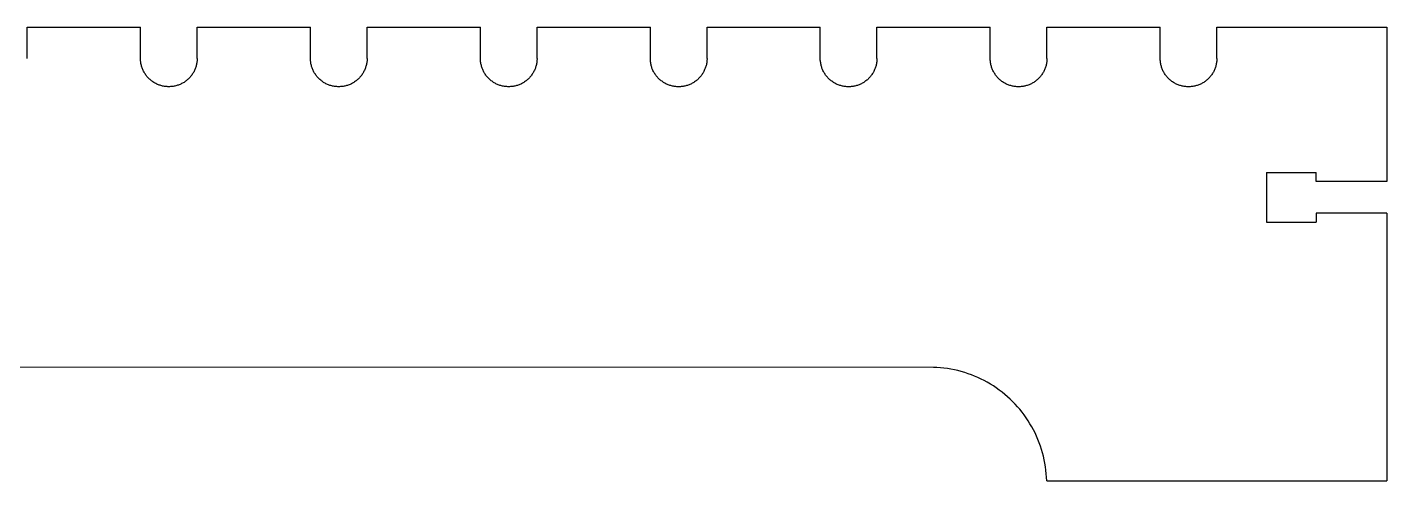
# Model space of a CAD drawing. Extents: x -71 to 71, y -22 to 22.
# Drawn here: x -34.1 to -22.1, y -22 to -18 of the extents above; entities that cross this region are included whole.
import ezdxf

# ---------------------------------------------------------------- set-up
doc = ezdxf.new("R2010")
doc.units = 0
doc.header["$MEASUREMENT"] = 0
doc.layers.get('0').update_dxf_attribs({"linetype": 'CONTINUOUS'})

msp = doc.modelspace()

# ---------------------------------------------------------------- linework, layer by layer
for p, q in [((-34.103, -18), (-33.103, -18)), ((-34.103, -18.275), (-34.103, -18)), ((-33.103, -18.275), (-33.103, -18)), ((-32.603, -18), (-31.603, -18)), ((-32.603, -18.275), (-32.603, -18)), ((-31.603, -18.275), (-31.603, -18)), ((-31.103, -18), (-30.103, -18)), ((-31.103, -18.275), (-31.103, -18)), ((-30.103, -18.275), (-30.103, -18)), ((-29.603, -18), (-28.603, -18)), ((-29.603, -18.275), (-29.603, -18)), ((-28.603, -18.275), (-28.603, -18)), ((-28.103, -18), (-27.103, -18)), ((-28.103, -18.275), (-28.103, -18)), ((-27.103, -18.275), (-27.103, -18)), ((-26.603, -18), (-25.603, -18)), ((-26.603, -18.275), (-26.603, -18)), ((-25.603, -18.275), (-25.603, -18)), ((-25.103, -18), (-24.103, -18)), ((-25.103, -18.275), (-25.103, -18)), ((-24.103, -18.275), (-24.103, -18)), ((-23.603, -18), (-22.103, -18)), ((-23.603, -18.275), (-23.603, -18)), ((-22.103, -18), (-22.103, -19.36)), ((-33.103, -18.283), (-33.103, -18.275)), ((-33.103, -18.29), (-33.103, -18.283)), ((-33.102, -18.298), (-33.103, -18.29)), ((-33.101, -18.306), (-33.102, -18.298)), ((-33.1, -18.314), (-33.101, -18.306)), ((-33.099, -18.321), (-33.1, -18.314)), ((-33.097, -18.329), (-33.099, -18.321)), ((-33.095, -18.337), (-33.097, -18.329)), ((-33.093, -18.344), (-33.095, -18.337)), ((-33.091, -18.352), (-33.093, -18.344)), ((-33.089, -18.359), (-33.091, -18.352)), ((-33.086, -18.367), (-33.089, -18.359)), ((-32.618, -18.359), (-32.621, -18.367)), ((-32.616, -18.352), (-32.618, -18.359)), ((-32.613, -18.344), (-32.616, -18.352)), ((-32.611, -18.337), (-32.613, -18.344)), ((-32.609, -18.329), (-32.611, -18.337)), ((-32.608, -18.322), (-32.609, -18.329)), ((-32.606, -18.314), (-32.608, -18.322)), ((-32.605, -18.306), (-32.606, -18.314)), ((-32.604, -18.298), (-32.605, -18.306)), ((-32.603, -18.283), (-32.604, -18.29)), ((-32.604, -18.29), (-32.604, -18.298)), ((-32.603, -18.275), (-32.603, -18.283)), ((-31.603, -18.283), (-31.603, -18.275)), ((-31.603, -18.29), (-31.603, -18.283)), ((-31.602, -18.298), (-31.603, -18.29)), ((-31.601, -18.306), (-31.602, -18.298)), ((-31.6, -18.314), (-31.601, -18.306)), ((-31.599, -18.322), (-31.6, -18.314)), ((-31.597, -18.329), (-31.599, -18.322)), ((-31.595, -18.337), (-31.597, -18.329)), ((-31.593, -18.345), (-31.595, -18.337)), ((-31.591, -18.352), (-31.593, -18.345)), ((-31.589, -18.359), (-31.591, -18.352)), ((-31.586, -18.367), (-31.589, -18.359)), ((-31.118, -18.359), (-31.121, -18.367)), ((-31.116, -18.352), (-31.118, -18.359)), ((-31.113, -18.345), (-31.116, -18.352)), ((-31.111, -18.337), (-31.113, -18.345)), ((-31.109, -18.329), (-31.111, -18.337)), ((-31.108, -18.322), (-31.109, -18.329)), ((-31.106, -18.314), (-31.108, -18.322)), ((-31.105, -18.306), (-31.106, -18.314)), ((-31.104, -18.298), (-31.105, -18.306)), ((-31.103, -18.283), (-31.104, -18.291)), ((-31.104, -18.291), (-31.104, -18.298)), ((-31.103, -18.275), (-31.103, -18.283)), ((-30.103, -18.283), (-30.103, -18.275)), ((-30.103, -18.291), (-30.103, -18.283)), ((-30.102, -18.298), (-30.103, -18.291)), ((-30.101, -18.306), (-30.102, -18.298)), ((-30.1, -18.314), (-30.101, -18.306)), ((-30.099, -18.322), (-30.1, -18.314)), ((-30.097, -18.329), (-30.099, -18.322)), ((-30.095, -18.337), (-30.097, -18.329)), ((-30.093, -18.345), (-30.095, -18.337)), ((-30.091, -18.352), (-30.093, -18.345)), ((-30.089, -18.36), (-30.091, -18.352)), ((-30.086, -18.367), (-30.089, -18.36)), ((-29.618, -18.36), (-29.621, -18.367)), ((-29.616, -18.352), (-29.618, -18.36)), ((-29.613, -18.345), (-29.616, -18.352)), ((-29.611, -18.337), (-29.613, -18.345)), ((-29.609, -18.329), (-29.611, -18.337)), ((-29.608, -18.322), (-29.609, -18.329)), ((-29.606, -18.314), (-29.608, -18.322)), ((-29.605, -18.306), (-29.606, -18.314)), ((-29.604, -18.298), (-29.605, -18.306)), ((-29.603, -18.283), (-29.604, -18.291)), ((-29.604, -18.291), (-29.604, -18.298)), ((-29.603, -18.275), (-29.603, -18.283)), ((-28.603, -18.283), (-28.603, -18.275)), ((-28.603, -18.291), (-28.603, -18.283)), ((-28.602, -18.299), (-28.603, -18.291)), ((-28.601, -18.306), (-28.602, -18.299)), ((-28.6, -18.314), (-28.601, -18.306)), ((-28.599, -18.322), (-28.6, -18.314)), ((-28.597, -18.33), (-28.599, -18.322)), ((-28.595, -18.337), (-28.597, -18.33)), ((-28.593, -18.345), (-28.595, -18.337)), ((-28.591, -18.352), (-28.593, -18.345)), ((-28.589, -18.36), (-28.591, -18.352)), ((-28.586, -18.367), (-28.589, -18.36)), ((-28.118, -18.36), (-28.121, -18.367)), ((-28.116, -18.352), (-28.118, -18.36)), ((-28.113, -18.345), (-28.116, -18.352)), ((-28.111, -18.337), (-28.113, -18.345)), ((-28.109, -18.33), (-28.111, -18.337)), ((-28.108, -18.322), (-28.109, -18.33)), ((-28.106, -18.314), (-28.108, -18.322)), ((-28.105, -18.306), (-28.106, -18.314)), ((-28.104, -18.299), (-28.105, -18.306)), ((-28.103, -18.283), (-28.104, -18.291)), ((-28.104, -18.291), (-28.104, -18.299)), ((-28.103, -18.275), (-28.103, -18.283)), ((-27.103, -18.283), (-27.103, -18.275)), ((-27.103, -18.291), (-27.103, -18.283)), ((-27.102, -18.299), (-27.103, -18.291)), ((-27.101, -18.306), (-27.102, -18.299)), ((-27.1, -18.314), (-27.101, -18.306)), ((-27.099, -18.322), (-27.1, -18.314)), ((-27.097, -18.33), (-27.099, -18.322)), ((-27.095, -18.337), (-27.097, -18.33)), ((-27.093, -18.345), (-27.095, -18.337)), ((-27.091, -18.352), (-27.093, -18.345)), ((-27.089, -18.36), (-27.091, -18.352)), ((-27.086, -18.367), (-27.089, -18.36)), ((-26.618, -18.36), (-26.621, -18.367)), ((-26.616, -18.352), (-26.618, -18.36)), ((-26.613, -18.345), (-26.616, -18.352)), ((-26.611, -18.337), (-26.613, -18.345)), ((-26.609, -18.33), (-26.611, -18.337)), ((-26.608, -18.322), (-26.609, -18.33)), ((-26.606, -18.314), (-26.608, -18.322)), ((-26.605, -18.306), (-26.606, -18.314)), ((-26.604, -18.299), (-26.605, -18.306)), ((-26.603, -18.283), (-26.604, -18.291)), ((-26.604, -18.291), (-26.604, -18.299)), ((-26.603, -18.275), (-26.603, -18.283)), ((-25.603, -18.283), (-25.603, -18.275)), ((-25.603, -18.291), (-25.603, -18.283)), ((-25.602, -18.299), (-25.603, -18.291)), ((-25.601, -18.307), (-25.602, -18.299)), ((-25.6, -18.314), (-25.601, -18.307)), ((-25.599, -18.322), (-25.6, -18.314)), ((-25.597, -18.33), (-25.599, -18.322)), ((-25.595, -18.337), (-25.597, -18.33)), ((-25.593, -18.345), (-25.595, -18.337)), ((-25.591, -18.352), (-25.593, -18.345)), ((-25.589, -18.36), (-25.591, -18.352)), ((-25.586, -18.367), (-25.589, -18.36)), ((-25.118, -18.36), (-25.121, -18.367)), ((-25.116, -18.353), (-25.118, -18.36)), ((-25.113, -18.345), (-25.116, -18.353)), ((-25.111, -18.337), (-25.113, -18.345)), ((-25.109, -18.33), (-25.111, -18.337)), ((-25.108, -18.322), (-25.109, -18.33)), ((-25.106, -18.314), (-25.108, -18.322)), ((-25.105, -18.307), (-25.106, -18.314)), ((-25.104, -18.299), (-25.105, -18.307)), ((-25.103, -18.283), (-25.104, -18.291)), ((-25.104, -18.291), (-25.104, -18.299)), ((-25.103, -18.275), (-25.103, -18.283)), ((-24.103, -18.283), (-24.103, -18.275)), ((-24.103, -18.291), (-24.103, -18.283)), ((-24.102, -18.299), (-24.103, -18.291)), ((-24.101, -18.307), (-24.102, -18.299)), ((-24.1, -18.314), (-24.101, -18.307)), ((-24.099, -18.322), (-24.1, -18.314)), ((-24.097, -18.33), (-24.099, -18.322)), ((-24.095, -18.338), (-24.097, -18.33)), ((-24.093, -18.345), (-24.095, -18.338)), ((-24.091, -18.353), (-24.093, -18.345)), ((-24.089, -18.36), (-24.091, -18.353)), ((-24.086, -18.367), (-24.089, -18.36)), ((-23.618, -18.36), (-23.621, -18.367)), ((-23.616, -18.353), (-23.618, -18.36)), ((-23.613, -18.345), (-23.616, -18.353)), ((-23.611, -18.338), (-23.613, -18.345)), ((-23.609, -18.33), (-23.611, -18.338)), ((-23.608, -18.322), (-23.609, -18.33)), ((-23.606, -18.315), (-23.608, -18.322)), ((-23.605, -18.307), (-23.606, -18.315)), ((-23.604, -18.299), (-23.605, -18.307)), ((-23.603, -18.283), (-23.604, -18.291)), ((-23.604, -18.291), (-23.604, -18.299)), ((-23.603, -18.275), (-23.603, -18.283)), ((-33.083, -18.374), (-33.086, -18.367)), ((-33.08, -18.381), (-33.083, -18.374)), ((-33.076, -18.388), (-33.08, -18.381)), ((-33.072, -18.395), (-33.076, -18.388)), ((-33.069, -18.402), (-33.072, -18.395)), ((-33.064, -18.409), (-33.069, -18.402)), ((-33.06, -18.415), (-33.064, -18.409)), ((-33.056, -18.422), (-33.06, -18.415)), ((-33.051, -18.428), (-33.056, -18.422)), ((-33.046, -18.434), (-33.051, -18.428)), ((-33.041, -18.44), (-33.046, -18.434)), ((-33.036, -18.446), (-33.041, -18.44)), ((-33.03, -18.451), (-33.036, -18.446)), ((-33.024, -18.457), (-33.03, -18.451)), ((-33.019, -18.462), (-33.024, -18.457)), ((-33.013, -18.467), (-33.019, -18.462)), ((-33.007, -18.472), (-33.013, -18.467)), ((-33, -18.477), (-33.007, -18.472)), ((-32.994, -18.481), (-33, -18.477)), ((-32.706, -18.477), (-32.713, -18.481)), ((-32.7, -18.472), (-32.706, -18.477)), ((-32.694, -18.467), (-32.7, -18.472)), ((-32.688, -18.462), (-32.694, -18.467)), ((-32.682, -18.457), (-32.688, -18.462)), ((-32.677, -18.451), (-32.682, -18.457)), ((-32.671, -18.446), (-32.677, -18.451)), ((-32.666, -18.44), (-32.671, -18.446)), ((-32.661, -18.434), (-32.666, -18.44)), ((-32.656, -18.428), (-32.661, -18.434)), ((-32.651, -18.422), (-32.656, -18.428)), ((-32.647, -18.415), (-32.651, -18.422)), ((-32.642, -18.409), (-32.647, -18.415)), ((-32.638, -18.402), (-32.642, -18.409)), ((-32.634, -18.395), (-32.638, -18.402)), ((-32.631, -18.388), (-32.634, -18.395)), ((-32.627, -18.381), (-32.631, -18.388)), ((-32.624, -18.374), (-32.627, -18.381)), ((-32.621, -18.367), (-32.624, -18.374)), ((-31.583, -18.374), (-31.586, -18.367)), ((-31.58, -18.381), (-31.583, -18.374)), ((-31.576, -18.388), (-31.58, -18.381)), ((-31.572, -18.395), (-31.576, -18.388)), ((-31.569, -18.402), (-31.572, -18.395)), ((-31.564, -18.409), (-31.569, -18.402)), ((-31.56, -18.415), (-31.564, -18.409)), ((-31.556, -18.422), (-31.56, -18.415)), ((-31.551, -18.428), (-31.556, -18.422)), ((-31.546, -18.434), (-31.551, -18.428)), ((-31.541, -18.44), (-31.546, -18.434)), ((-31.536, -18.446), (-31.541, -18.44)), ((-31.53, -18.452), (-31.536, -18.446)), ((-31.524, -18.457), (-31.53, -18.452)), ((-31.519, -18.462), (-31.524, -18.457)), ((-31.513, -18.467), (-31.519, -18.462)), ((-31.507, -18.472), (-31.513, -18.467)), ((-31.5, -18.477), (-31.507, -18.472)), ((-31.494, -18.482), (-31.5, -18.477)), ((-31.206, -18.477), (-31.213, -18.482)), ((-31.2, -18.472), (-31.206, -18.477)), ((-31.194, -18.467), (-31.2, -18.472)), ((-31.188, -18.462), (-31.194, -18.467)), ((-31.182, -18.457), (-31.188, -18.462)), ((-31.177, -18.452), (-31.182, -18.457)), ((-31.171, -18.446), (-31.177, -18.452)), ((-31.166, -18.44), (-31.171, -18.446)), ((-31.161, -18.434), (-31.166, -18.44)), ((-31.156, -18.428), (-31.161, -18.434)), ((-31.151, -18.422), (-31.156, -18.428)), ((-31.147, -18.415), (-31.151, -18.422)), ((-31.142, -18.409), (-31.147, -18.415)), ((-31.138, -18.402), (-31.142, -18.409)), ((-31.134, -18.395), (-31.138, -18.402)), ((-31.131, -18.388), (-31.134, -18.395)), ((-31.127, -18.381), (-31.131, -18.388)), ((-31.124, -18.374), (-31.127, -18.381)), ((-31.121, -18.367), (-31.124, -18.374)), ((-30.083, -18.374), (-30.086, -18.367)), ((-30.08, -18.381), (-30.083, -18.374)), ((-30.076, -18.388), (-30.08, -18.381)), ((-30.072, -18.395), (-30.076, -18.388)), ((-30.069, -18.402), (-30.072, -18.395)), ((-30.064, -18.409), (-30.069, -18.402)), ((-30.06, -18.415), (-30.064, -18.409)), ((-30.056, -18.422), (-30.06, -18.415)), ((-30.051, -18.428), (-30.056, -18.422)), ((-30.046, -18.434), (-30.051, -18.428)), ((-30.041, -18.44), (-30.046, -18.434)), ((-30.036, -18.446), (-30.041, -18.44)), ((-30.03, -18.452), (-30.036, -18.446)), ((-30.024, -18.457), (-30.03, -18.452)), ((-30.019, -18.462), (-30.024, -18.457)), ((-30.013, -18.468), (-30.019, -18.462)), ((-30.007, -18.472), (-30.013, -18.468)), ((-30, -18.477), (-30.007, -18.472)), ((-29.994, -18.482), (-30, -18.477)), ((-29.706, -18.477), (-29.713, -18.482)), ((-29.7, -18.472), (-29.706, -18.477)), ((-29.694, -18.468), (-29.7, -18.472)), ((-29.688, -18.462), (-29.694, -18.468)), ((-29.682, -18.457), (-29.688, -18.462)), ((-29.677, -18.452), (-29.682, -18.457)), ((-29.671, -18.446), (-29.677, -18.452)), ((-29.666, -18.44), (-29.671, -18.446)), ((-29.661, -18.434), (-29.666, -18.44)), ((-29.656, -18.428), (-29.661, -18.434)), ((-29.651, -18.422), (-29.656, -18.428)), ((-29.647, -18.415), (-29.651, -18.422)), ((-29.642, -18.409), (-29.647, -18.415)), ((-29.638, -18.402), (-29.642, -18.409)), ((-29.634, -18.395), (-29.638, -18.402)), ((-29.631, -18.388), (-29.634, -18.395)), ((-29.627, -18.381), (-29.631, -18.388)), ((-29.624, -18.374), (-29.627, -18.381)), ((-29.621, -18.367), (-29.624, -18.374)), ((-28.583, -18.374), (-28.586, -18.367)), ((-28.58, -18.381), (-28.583, -18.374)), ((-28.576, -18.389), (-28.58, -18.381)), ((-28.572, -18.395), (-28.576, -18.389)), ((-28.569, -18.402), (-28.572, -18.395)), ((-28.564, -18.409), (-28.569, -18.402)), ((-28.56, -18.416), (-28.564, -18.409)), ((-28.556, -18.422), (-28.56, -18.416)), ((-28.551, -18.428), (-28.556, -18.422)), ((-28.546, -18.434), (-28.551, -18.428)), ((-28.541, -18.44), (-28.546, -18.434)), ((-28.536, -18.446), (-28.541, -18.44)), ((-28.53, -18.452), (-28.536, -18.446)), ((-28.524, -18.457), (-28.53, -18.452)), ((-28.519, -18.463), (-28.524, -18.457)), ((-28.513, -18.468), (-28.519, -18.463)), ((-28.507, -18.473), (-28.513, -18.468)), ((-28.5, -18.477), (-28.507, -18.473)), ((-28.494, -18.482), (-28.5, -18.477)), ((-28.206, -18.477), (-28.213, -18.482)), ((-28.2, -18.473), (-28.206, -18.477)), ((-28.194, -18.468), (-28.2, -18.473)), ((-28.188, -18.463), (-28.194, -18.468)), ((-28.182, -18.457), (-28.188, -18.463)), ((-28.177, -18.452), (-28.182, -18.457)), ((-28.171, -18.446), (-28.177, -18.452)), ((-28.166, -18.44), (-28.171, -18.446)), ((-28.161, -18.434), (-28.166, -18.44)), ((-28.156, -18.428), (-28.161, -18.434)), ((-28.151, -18.422), (-28.156, -18.428)), ((-28.147, -18.416), (-28.151, -18.422)), ((-28.142, -18.409), (-28.147, -18.416)), ((-28.138, -18.402), (-28.142, -18.409)), ((-28.134, -18.395), (-28.138, -18.402)), ((-28.131, -18.389), (-28.134, -18.395)), ((-28.127, -18.381), (-28.131, -18.389)), ((-28.124, -18.374), (-28.127, -18.381)), ((-28.121, -18.367), (-28.124, -18.374)), ((-27.083, -18.374), (-27.086, -18.367)), ((-27.08, -18.382), (-27.083, -18.374)), ((-27.076, -18.389), (-27.08, -18.382)), ((-27.072, -18.396), (-27.076, -18.389)), ((-27.069, -18.402), (-27.072, -18.396)), ((-27.064, -18.409), (-27.069, -18.402)), ((-27.06, -18.416), (-27.064, -18.409)), ((-27.056, -18.422), (-27.06, -18.416)), ((-27.051, -18.428), (-27.056, -18.422)), ((-27.046, -18.434), (-27.051, -18.428)), ((-27.041, -18.44), (-27.046, -18.434)), ((-27.036, -18.446), (-27.041, -18.44)), ((-27.03, -18.452), (-27.036, -18.446)), ((-27.024, -18.457), (-27.03, -18.452)), ((-27.019, -18.463), (-27.024, -18.457)), ((-27.013, -18.468), (-27.019, -18.463)), ((-27.007, -18.473), (-27.013, -18.468)), ((-27, -18.477), (-27.007, -18.473)), ((-26.994, -18.482), (-27, -18.477)), ((-26.706, -18.477), (-26.713, -18.482)), ((-26.7, -18.473), (-26.706, -18.477)), ((-26.694, -18.468), (-26.7, -18.473)), ((-26.688, -18.463), (-26.694, -18.468)), ((-26.682, -18.457), (-26.688, -18.463)), ((-26.677, -18.452), (-26.682, -18.457)), ((-26.671, -18.446), (-26.677, -18.452)), ((-26.666, -18.44), (-26.671, -18.446)), ((-26.661, -18.435), (-26.666, -18.44)), ((-26.656, -18.428), (-26.661, -18.435)), ((-26.651, -18.422), (-26.656, -18.428)), ((-26.647, -18.416), (-26.651, -18.422)), ((-26.642, -18.409), (-26.647, -18.416)), ((-26.638, -18.402), (-26.642, -18.409)), ((-26.634, -18.396), (-26.638, -18.402)), ((-26.631, -18.389), (-26.634, -18.396)), ((-26.627, -18.382), (-26.631, -18.389)), ((-26.624, -18.374), (-26.627, -18.382)), ((-26.621, -18.367), (-26.624, -18.374)), ((-25.583, -18.375), (-25.586, -18.367)), ((-25.58, -18.382), (-25.583, -18.375)), ((-25.576, -18.389), (-25.58, -18.382)), ((-25.572, -18.396), (-25.576, -18.389)), ((-25.569, -18.403), (-25.572, -18.396)), ((-25.564, -18.409), (-25.569, -18.403)), ((-25.56, -18.416), (-25.564, -18.409)), ((-25.556, -18.422), (-25.56, -18.416)), ((-25.551, -18.428), (-25.556, -18.422)), ((-25.546, -18.435), (-25.551, -18.428)), ((-25.541, -18.441), (-25.546, -18.435)), ((-25.536, -18.446), (-25.541, -18.441)), ((-25.53, -18.452), (-25.536, -18.446)), ((-25.524, -18.457), (-25.53, -18.452)), ((-25.519, -18.463), (-25.524, -18.457)), ((-25.513, -18.468), (-25.519, -18.463)), ((-25.507, -18.473), (-25.513, -18.468)), ((-25.5, -18.478), (-25.507, -18.473)), ((-25.494, -18.482), (-25.5, -18.478)), ((-25.206, -18.478), (-25.213, -18.482)), ((-25.2, -18.473), (-25.206, -18.478)), ((-25.194, -18.468), (-25.2, -18.473)), ((-25.188, -18.463), (-25.194, -18.468)), ((-25.182, -18.458), (-25.188, -18.463)), ((-25.177, -18.452), (-25.182, -18.458)), ((-25.171, -18.446), (-25.177, -18.452)), ((-25.166, -18.441), (-25.171, -18.446)), ((-25.161, -18.435), (-25.166, -18.441)), ((-25.156, -18.429), (-25.161, -18.435)), ((-25.151, -18.422), (-25.156, -18.429)), ((-25.147, -18.416), (-25.151, -18.422)), ((-25.142, -18.409), (-25.147, -18.416)), ((-25.138, -18.403), (-25.142, -18.409)), ((-25.134, -18.396), (-25.138, -18.403)), ((-25.131, -18.389), (-25.134, -18.396)), ((-25.127, -18.382), (-25.131, -18.389)), ((-25.124, -18.375), (-25.127, -18.382)), ((-25.121, -18.367), (-25.124, -18.375)), ((-24.083, -18.375), (-24.086, -18.367)), ((-24.08, -18.382), (-24.083, -18.375)), ((-24.076, -18.389), (-24.08, -18.382)), ((-24.072, -18.396), (-24.076, -18.389)), ((-24.069, -18.403), (-24.072, -18.396)), ((-24.064, -18.409), (-24.069, -18.403)), ((-24.06, -18.416), (-24.064, -18.409)), ((-24.056, -18.422), (-24.06, -18.416)), ((-24.051, -18.429), (-24.056, -18.422)), ((-24.046, -18.435), (-24.051, -18.429)), ((-24.041, -18.441), (-24.046, -18.435)), ((-24.036, -18.447), (-24.041, -18.441)), ((-24.03, -18.452), (-24.036, -18.447)), ((-24.024, -18.458), (-24.03, -18.452)), ((-24.019, -18.463), (-24.024, -18.458)), ((-24.013, -18.468), (-24.019, -18.463)), ((-24.007, -18.473), (-24.013, -18.468)), ((-24, -18.478), (-24.007, -18.473)), ((-23.994, -18.482), (-24, -18.478)), ((-23.706, -18.478), (-23.713, -18.482)), ((-23.7, -18.473), (-23.706, -18.478)), ((-23.694, -18.468), (-23.7, -18.473)), ((-23.688, -18.463), (-23.694, -18.468)), ((-23.682, -18.458), (-23.688, -18.463)), ((-23.677, -18.452), (-23.682, -18.458)), ((-23.671, -18.447), (-23.677, -18.452)), ((-23.666, -18.441), (-23.671, -18.447)), ((-23.661, -18.435), (-23.666, -18.441)), ((-23.656, -18.429), (-23.661, -18.435)), ((-23.651, -18.422), (-23.656, -18.429)), ((-23.647, -18.416), (-23.651, -18.422)), ((-23.642, -18.409), (-23.647, -18.416)), ((-23.638, -18.403), (-23.642, -18.409)), ((-23.634, -18.396), (-23.638, -18.403)), ((-23.631, -18.389), (-23.634, -18.396)), ((-23.627, -18.382), (-23.631, -18.389)), ((-23.624, -18.375), (-23.627, -18.382)), ((-23.621, -18.367), (-23.624, -18.375)), ((-32.987, -18.486), (-32.994, -18.481)), ((-32.981, -18.49), (-32.987, -18.486)), ((-32.974, -18.494), (-32.981, -18.49)), ((-32.967, -18.497), (-32.974, -18.494)), ((-32.96, -18.501), (-32.967, -18.497)), ((-32.953, -18.504), (-32.96, -18.501)), ((-32.945, -18.507), (-32.953, -18.504)), ((-32.938, -18.51), (-32.945, -18.507)), ((-32.931, -18.512), (-32.938, -18.51)), ((-32.923, -18.515), (-32.931, -18.512)), ((-32.916, -18.517), (-32.923, -18.515)), ((-32.908, -18.519), (-32.916, -18.517)), ((-32.9, -18.52), (-32.908, -18.519)), ((-32.892, -18.522), (-32.9, -18.52)), ((-32.885, -18.523), (-32.892, -18.522)), ((-32.877, -18.524), (-32.885, -18.523)), ((-32.869, -18.524), (-32.877, -18.524)), ((-32.861, -18.525), (-32.869, -18.524)), ((-32.853, -18.525), (-32.861, -18.525)), ((-32.846, -18.525), (-32.853, -18.525)), ((-32.838, -18.524), (-32.846, -18.525)), ((-32.83, -18.524), (-32.838, -18.524)), ((-32.822, -18.523), (-32.83, -18.524)), ((-32.814, -18.522), (-32.822, -18.523)), ((-32.807, -18.52), (-32.814, -18.522)), ((-32.799, -18.519), (-32.807, -18.52)), ((-32.791, -18.517), (-32.799, -18.519)), ((-32.784, -18.515), (-32.791, -18.517)), ((-32.776, -18.512), (-32.784, -18.515)), ((-32.769, -18.51), (-32.776, -18.512)), ((-32.761, -18.507), (-32.769, -18.51)), ((-32.754, -18.504), (-32.761, -18.507)), ((-32.747, -18.501), (-32.754, -18.504)), ((-32.74, -18.497), (-32.747, -18.501)), ((-32.733, -18.494), (-32.74, -18.497)), ((-32.726, -18.49), (-32.733, -18.494)), ((-32.719, -18.486), (-32.726, -18.49)), ((-32.713, -18.481), (-32.719, -18.486)), ((-31.487, -18.486), (-31.494, -18.482)), ((-31.481, -18.49), (-31.487, -18.486)), ((-31.474, -18.494), (-31.481, -18.49)), ((-31.467, -18.498), (-31.474, -18.494)), ((-31.46, -18.501), (-31.467, -18.498)), ((-31.453, -18.504), (-31.46, -18.501)), ((-31.445, -18.507), (-31.453, -18.504)), ((-31.438, -18.51), (-31.445, -18.507)), ((-31.431, -18.513), (-31.438, -18.51)), ((-31.423, -18.515), (-31.431, -18.513)), ((-31.416, -18.517), (-31.423, -18.515)), ((-31.408, -18.519), (-31.416, -18.517)), ((-31.4, -18.52), (-31.408, -18.519)), ((-31.392, -18.522), (-31.4, -18.52)), ((-31.385, -18.523), (-31.392, -18.522)), ((-31.377, -18.524), (-31.385, -18.523)), ((-31.369, -18.524), (-31.377, -18.524)), ((-31.361, -18.525), (-31.369, -18.524)), ((-31.353, -18.525), (-31.361, -18.525)), ((-31.346, -18.525), (-31.353, -18.525)), ((-31.338, -18.524), (-31.346, -18.525)), ((-31.33, -18.524), (-31.338, -18.524)), ((-31.322, -18.523), (-31.33, -18.524)), ((-31.314, -18.522), (-31.322, -18.523)), ((-31.307, -18.52), (-31.314, -18.522)), ((-31.299, -18.519), (-31.307, -18.52)), ((-31.291, -18.517), (-31.299, -18.519)), ((-31.284, -18.515), (-31.291, -18.517)), ((-31.276, -18.513), (-31.284, -18.515)), ((-31.269, -18.51), (-31.276, -18.513)), ((-31.261, -18.507), (-31.269, -18.51)), ((-31.254, -18.504), (-31.261, -18.507)), ((-31.247, -18.501), (-31.254, -18.504)), ((-31.24, -18.498), (-31.247, -18.501)), ((-31.233, -18.494), (-31.24, -18.498)), ((-31.226, -18.49), (-31.233, -18.494)), ((-31.219, -18.486), (-31.226, -18.49)), ((-31.213, -18.482), (-31.219, -18.486)), ((-29.987, -18.486), (-29.994, -18.482)), ((-29.981, -18.49), (-29.987, -18.486)), ((-29.974, -18.494), (-29.981, -18.49)), ((-29.967, -18.498), (-29.974, -18.494)), ((-29.96, -18.501), (-29.967, -18.498)), ((-29.953, -18.504), (-29.96, -18.501)), ((-29.945, -18.507), (-29.953, -18.504)), ((-29.938, -18.51), (-29.945, -18.507)), ((-29.931, -18.513), (-29.938, -18.51)), ((-29.923, -18.515), (-29.931, -18.513)), ((-29.916, -18.517), (-29.923, -18.515)), ((-29.908, -18.519), (-29.916, -18.517)), ((-29.9, -18.52), (-29.908, -18.519)), ((-29.892, -18.522), (-29.9, -18.52)), ((-29.885, -18.523), (-29.892, -18.522)), ((-29.877, -18.524), (-29.885, -18.523)), ((-29.869, -18.524), (-29.877, -18.524)), ((-29.861, -18.525), (-29.869, -18.524)), ((-29.853, -18.525), (-29.861, -18.525)), ((-29.846, -18.525), (-29.853, -18.525)), ((-29.838, -18.524), (-29.846, -18.525)), ((-29.83, -18.524), (-29.838, -18.524)), ((-29.822, -18.523), (-29.83, -18.524)), ((-29.814, -18.522), (-29.822, -18.523)), ((-29.807, -18.52), (-29.814, -18.522)), ((-29.799, -18.519), (-29.807, -18.52)), ((-29.791, -18.517), (-29.799, -18.519)), ((-29.784, -18.515), (-29.791, -18.517)), ((-29.776, -18.513), (-29.784, -18.515)), ((-29.769, -18.51), (-29.776, -18.513)), ((-29.761, -18.507), (-29.769, -18.51)), ((-29.754, -18.504), (-29.761, -18.507)), ((-29.747, -18.501), (-29.754, -18.504)), ((-29.74, -18.498), (-29.747, -18.501)), ((-29.733, -18.494), (-29.74, -18.498)), ((-29.726, -18.49), (-29.733, -18.494)), ((-29.719, -18.486), (-29.726, -18.49)), ((-29.713, -18.482), (-29.719, -18.486)), ((-28.487, -18.486), (-28.494, -18.482)), ((-28.481, -18.49), (-28.487, -18.486)), ((-28.474, -18.494), (-28.481, -18.49)), ((-28.467, -18.498), (-28.474, -18.494)), ((-28.46, -18.501), (-28.467, -18.498)), ((-28.453, -18.504), (-28.46, -18.501)), ((-28.445, -18.507), (-28.453, -18.504)), ((-28.438, -18.51), (-28.445, -18.507)), ((-28.431, -18.513), (-28.438, -18.51)), ((-28.423, -18.515), (-28.431, -18.513)), ((-28.416, -18.517), (-28.423, -18.515)), ((-28.408, -18.519), (-28.416, -18.517)), ((-28.4, -18.521), (-28.408, -18.519)), ((-28.392, -18.522), (-28.4, -18.521)), ((-28.385, -18.523), (-28.392, -18.522)), ((-28.377, -18.524), (-28.385, -18.523)), ((-28.369, -18.525), (-28.377, -18.524)), ((-28.361, -18.525), (-28.369, -18.525)), ((-28.353, -18.525), (-28.361, -18.525)), ((-28.346, -18.525), (-28.353, -18.525)), ((-28.338, -18.525), (-28.346, -18.525)), ((-28.33, -18.524), (-28.338, -18.525)), ((-28.322, -18.523), (-28.33, -18.524)), ((-28.314, -18.522), (-28.322, -18.523)), ((-28.307, -18.521), (-28.314, -18.522)), ((-28.299, -18.519), (-28.307, -18.521)), ((-28.291, -18.517), (-28.299, -18.519)), ((-28.284, -18.515), (-28.291, -18.517)), ((-28.276, -18.513), (-28.284, -18.515)), ((-28.269, -18.51), (-28.276, -18.513)), ((-28.261, -18.507), (-28.269, -18.51)), ((-28.254, -18.504), (-28.261, -18.507)), ((-28.247, -18.501), (-28.254, -18.504)), ((-28.24, -18.498), (-28.247, -18.501)), ((-28.233, -18.494), (-28.24, -18.498)), ((-28.226, -18.49), (-28.233, -18.494)), ((-28.219, -18.486), (-28.226, -18.49)), ((-28.213, -18.482), (-28.219, -18.486)), ((-26.987, -18.486), (-26.994, -18.482)), ((-26.981, -18.49), (-26.987, -18.486)), ((-26.974, -18.494), (-26.981, -18.49)), ((-26.967, -18.498), (-26.974, -18.494)), ((-26.96, -18.501), (-26.967, -18.498)), ((-26.953, -18.505), (-26.96, -18.501)), ((-26.945, -18.508), (-26.953, -18.505)), ((-26.938, -18.51), (-26.945, -18.508)), ((-26.931, -18.513), (-26.938, -18.51)), ((-26.923, -18.515), (-26.931, -18.513)), ((-26.916, -18.517), (-26.923, -18.515)), ((-26.908, -18.519), (-26.916, -18.517)), ((-26.9, -18.521), (-26.908, -18.519)), ((-26.892, -18.522), (-26.9, -18.521)), ((-26.885, -18.523), (-26.892, -18.522)), ((-26.877, -18.524), (-26.885, -18.523)), ((-26.869, -18.525), (-26.877, -18.524)), ((-26.861, -18.525), (-26.869, -18.525)), ((-26.853, -18.525), (-26.861, -18.525)), ((-26.846, -18.525), (-26.853, -18.525)), ((-26.838, -18.525), (-26.846, -18.525)), ((-26.83, -18.524), (-26.838, -18.525)), ((-26.822, -18.523), (-26.83, -18.524)), ((-26.814, -18.522), (-26.822, -18.523)), ((-26.807, -18.521), (-26.814, -18.522)), ((-26.799, -18.519), (-26.807, -18.521)), ((-26.791, -18.517), (-26.799, -18.519)), ((-26.784, -18.515), (-26.791, -18.517)), ((-26.776, -18.513), (-26.784, -18.515)), ((-26.769, -18.51), (-26.776, -18.513)), ((-26.761, -18.508), (-26.769, -18.51)), ((-26.754, -18.505), (-26.761, -18.508)), ((-26.747, -18.501), (-26.754, -18.505)), ((-26.74, -18.498), (-26.747, -18.501)), ((-26.733, -18.494), (-26.74, -18.498)), ((-26.726, -18.49), (-26.733, -18.494)), ((-26.719, -18.486), (-26.726, -18.49)), ((-26.713, -18.482), (-26.719, -18.486)), ((-25.487, -18.486), (-25.494, -18.482)), ((-25.481, -18.49), (-25.487, -18.486)), ((-25.474, -18.494), (-25.481, -18.49)), ((-25.467, -18.498), (-25.474, -18.494)), ((-25.46, -18.501), (-25.467, -18.498)), ((-25.453, -18.505), (-25.46, -18.501)), ((-25.445, -18.508), (-25.453, -18.505)), ((-25.438, -18.51), (-25.445, -18.508)), ((-25.431, -18.513), (-25.438, -18.51)), ((-25.423, -18.515), (-25.431, -18.513)), ((-25.416, -18.517), (-25.423, -18.515)), ((-25.408, -18.519), (-25.416, -18.517)), ((-25.4, -18.521), (-25.408, -18.519)), ((-25.392, -18.522), (-25.4, -18.521)), ((-25.385, -18.523), (-25.392, -18.522)), ((-25.377, -18.524), (-25.385, -18.523)), ((-25.369, -18.525), (-25.377, -18.524)), ((-25.361, -18.525), (-25.369, -18.525)), ((-25.353, -18.525), (-25.361, -18.525)), ((-25.346, -18.525), (-25.353, -18.525)), ((-25.338, -18.525), (-25.346, -18.525)), ((-25.33, -18.524), (-25.338, -18.525)), ((-25.322, -18.523), (-25.33, -18.524)), ((-25.314, -18.522), (-25.322, -18.523)), ((-25.307, -18.521), (-25.314, -18.522)), ((-25.299, -18.519), (-25.307, -18.521)), ((-25.291, -18.517), (-25.299, -18.519)), ((-25.284, -18.515), (-25.291, -18.517)), ((-25.276, -18.513), (-25.284, -18.515)), ((-25.269, -18.51), (-25.276, -18.513)), ((-25.261, -18.508), (-25.269, -18.51)), ((-25.254, -18.505), (-25.261, -18.508)), ((-25.247, -18.501), (-25.254, -18.505)), ((-25.24, -18.498), (-25.247, -18.501)), ((-25.233, -18.494), (-25.24, -18.498)), ((-25.226, -18.49), (-25.233, -18.494)), ((-25.219, -18.486), (-25.226, -18.49)), ((-25.213, -18.482), (-25.219, -18.486)), ((-23.987, -18.486), (-23.994, -18.482)), ((-23.981, -18.491), (-23.987, -18.486)), ((-23.974, -18.494), (-23.981, -18.491)), ((-23.967, -18.498), (-23.974, -18.494)), ((-23.96, -18.502), (-23.967, -18.498)), ((-23.953, -18.505), (-23.96, -18.502)), ((-23.945, -18.508), (-23.953, -18.505)), ((-23.938, -18.511), (-23.945, -18.508)), ((-23.931, -18.513), (-23.938, -18.511)), ((-23.923, -18.515), (-23.931, -18.513)), ((-23.916, -18.518), (-23.923, -18.515)), ((-23.908, -18.519), (-23.916, -18.518)), ((-23.9, -18.521), (-23.908, -18.519)), ((-23.892, -18.522), (-23.9, -18.521)), ((-23.885, -18.523), (-23.892, -18.522)), ((-23.877, -18.524), (-23.885, -18.523)), ((-23.869, -18.525), (-23.877, -18.524)), ((-23.861, -18.525), (-23.869, -18.525)), ((-23.853, -18.525), (-23.861, -18.525)), ((-23.846, -18.525), (-23.853, -18.525)), ((-23.838, -18.525), (-23.846, -18.525)), ((-23.83, -18.524), (-23.838, -18.525)), ((-23.822, -18.523), (-23.83, -18.524)), ((-23.814, -18.522), (-23.822, -18.523)), ((-23.807, -18.521), (-23.814, -18.522)), ((-23.799, -18.519), (-23.807, -18.521)), ((-23.791, -18.518), (-23.799, -18.519)), ((-23.784, -18.515), (-23.791, -18.518)), ((-23.776, -18.513), (-23.784, -18.515)), ((-23.769, -18.511), (-23.776, -18.513)), ((-23.761, -18.508), (-23.769, -18.511)), ((-23.754, -18.505), (-23.761, -18.508)), ((-23.747, -18.502), (-23.754, -18.505)), ((-23.74, -18.498), (-23.747, -18.502)), ((-23.733, -18.494), (-23.74, -18.498)), ((-23.726, -18.491), (-23.733, -18.494)), ((-23.719, -18.486), (-23.726, -18.491)), ((-23.713, -18.482), (-23.719, -18.486)), ((-23.166, -19.282), (-23.166, -19.719)), ((-23.166, -19.282), (-22.728, -19.282)), ((-22.728, -19.36), (-22.728, -19.282)), ((-22.103, -19.36), (-22.728, -19.36)), ((-22.103, -19.641), (-22.728, -19.641)), ((-22.728, -19.641), (-22.728, -19.719)), ((-22.103, -19.641), (-22.104, -22.001)), ((-23.166, -19.719), (-22.728, -19.719)), ((-26.105, -21), (-41.103, -20.999)), ((-26.074, -21.002), (-26.105, -21)), ((-26.043, -21.004), (-26.074, -21.002)), ((-26.012, -21.007), (-26.043, -21.004)), ((-25.981, -21.011), (-26.012, -21.007)), ((-25.95, -21.016), (-25.981, -21.011)), ((-25.919, -21.022), (-25.95, -21.016)), ((-25.889, -21.029), (-25.919, -21.022)), ((-25.859, -21.037), (-25.889, -21.029)), ((-25.829, -21.046), (-25.859, -21.037)), ((-25.799, -21.056), (-25.829, -21.046)), ((-25.77, -21.066), (-25.799, -21.056)), ((-25.741, -21.078), (-25.77, -21.066)), ((-25.712, -21.09), (-25.741, -21.078)), ((-25.684, -21.103), (-25.712, -21.09)), ((-25.656, -21.117), (-25.684, -21.103)), ((-25.629, -21.132), (-25.656, -21.117)), ((-25.602, -21.148), (-25.629, -21.132)), ((-25.576, -21.164), (-25.602, -21.148)), ((-25.55, -21.182), (-25.576, -21.164)), ((-25.524, -21.2), (-25.55, -21.182)), ((-25.499, -21.219), (-25.524, -21.2)), ((-25.475, -21.238), (-25.499, -21.219)), ((-25.451, -21.259), (-25.475, -21.238)), ((-25.428, -21.28), (-25.451, -21.259)), ((-25.406, -21.301), (-25.428, -21.28)), ((-25.384, -21.324), (-25.406, -21.301)), ((-25.363, -21.347), (-25.384, -21.324)), ((-25.343, -21.37), (-25.363, -21.347)), ((-25.323, -21.395), (-25.343, -21.37)), ((-25.305, -21.42), (-25.323, -21.395)), ((-25.286, -21.445), (-25.305, -21.42)), ((-25.269, -21.471), (-25.286, -21.445)), ((-25.253, -21.497), (-25.269, -21.471)), ((-25.237, -21.524), (-25.253, -21.497)), ((-25.222, -21.552), (-25.237, -21.524)), ((-25.208, -21.579), (-25.222, -21.552)), ((-25.195, -21.608), (-25.208, -21.579)), ((-25.183, -21.636), (-25.195, -21.608)), ((-25.171, -21.665), (-25.183, -21.636)), ((-25.16, -21.695), (-25.171, -21.665)), ((-25.151, -21.724), (-25.16, -21.695)), ((-25.142, -21.754), (-25.151, -21.724)), ((-25.134, -21.784), (-25.142, -21.754)), ((-25.127, -21.815), (-25.134, -21.784)), ((-25.121, -21.845), (-25.127, -21.815)), ((-25.116, -21.876), (-25.121, -21.845)), ((-25.112, -21.907), (-25.116, -21.876)), ((-25.109, -21.938), (-25.112, -21.907)), ((-25.106, -21.969), (-25.109, -21.938)), ((-25.105, -22), (-25.106, -21.969)), ((-25.105, -22), (-22.104, -22.001))]:
    msp.add_line(p, q)

doc.saveas('drawing.dxf')
